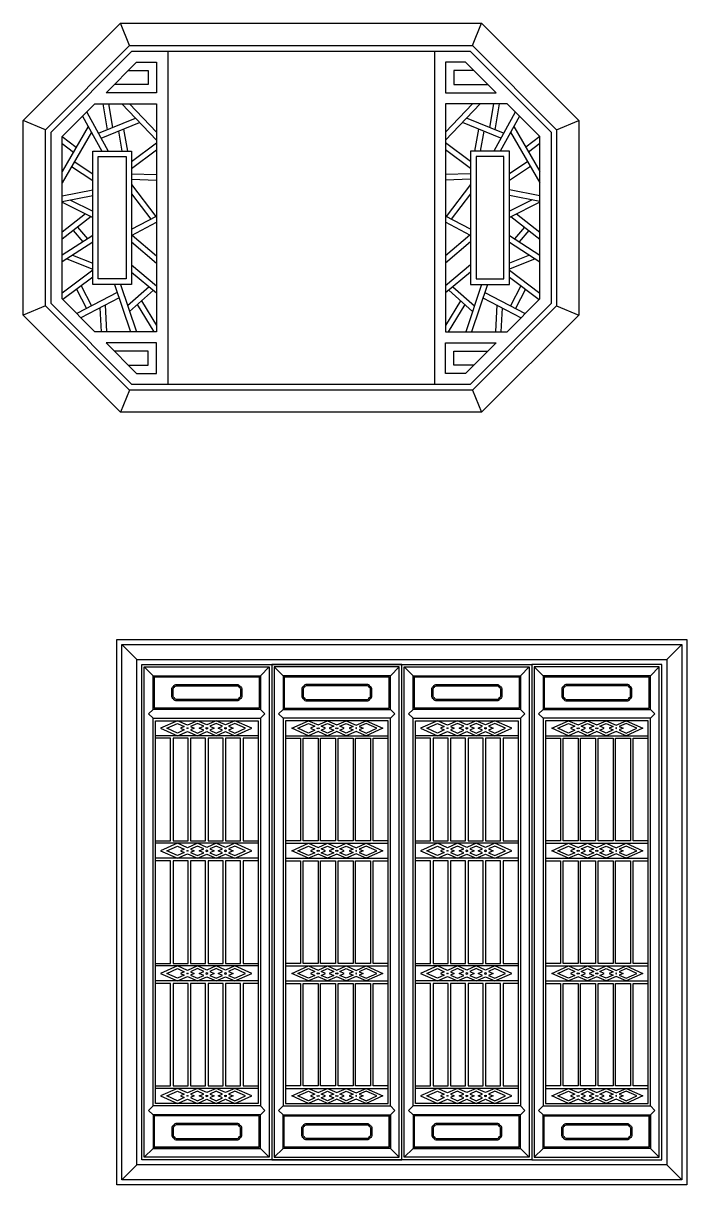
# Model space of a CAD drawing. Extents: x -66030 to 95157, y -13132 to 45879.
# Drawn here: x 65745 to 68133, y 12509 to 16688 of the extents above; entities that cross this region are included whole.
import ezdxf

# ---------------------------------------------------------------- set-up
doc = ezdxf.new("R2010")
doc.units = 0
doc.header["$LTSCALE"] = 100
doc.header["$MEASUREMENT"] = 0
for name, color, linetype in [('3', 11, 'CONTINUOUS'), ('4', 121, 'CONTINUOUS'), ('7', 105, 'CONTINUOUS')]:
    doc.layers.add(name, color=color, linetype=linetype)

msp = doc.modelspace()

# ---------------------------------------------------------------- linework, layer by layer
at = {"layer": '3'}
for p, q in [((66031.6, 16398), (66046.9, 16304.9)), ((66051.8, 16398), (66065.9, 16312.6)), ((66099.6, 16398), (66224.6, 16266.7)), ((66127.2, 16398), (66224.6, 16295.7)), ((67389.5, 16398), (67264.6, 16266.7)), ((67361.9, 16398), (67264.6, 16295.7)), ((67437.4, 16398), (67423.3, 16312.6)), ((67457.6, 16398), (67442.3, 16304.9)), ((65958.4, 16353.8), (66027.3, 16228)), ((65973.2, 16368.5), (66050.1, 16228)), ((66015.1, 16292), (66148.8, 16346.3)), ((67474.1, 16292), (67340.4, 16346.3)), ((67516, 16368.5), (67439, 16228)), ((67530.7, 16353.8), (67461.8, 16228)), ((65978.5, 16316.6), (65884.6, 16154.1)), ((66024.7, 16274.4), (66163.6, 16330.7)), ((66087, 16299.6), (66099.4, 16228)), ((66106, 16307.3), (66119.7, 16228)), ((67464.4, 16274.4), (67325.6, 16330.7)), ((67383.2, 16307.3), (67369.4, 16228)), ((67402.2, 16299.6), (67389.7, 16228)), ((67510.6, 16316.6), (67604.6, 16154.1)), ((65989.9, 16296.3), (65884.6, 16114.1)), ((65884.8, 16280.2), (65935.3, 16241.8)), ((66134.6, 16189.9), (66224.6, 16257.7)), ((67354.6, 16189.9), (67264.6, 16257.7)), ((67499.3, 16296.3), (67604.6, 16114.1)), ((67604.4, 16280.2), (67553.9, 16241.8)), ((65884.6, 16255.2), (65925.2, 16224.3)), ((66134.6, 16164.9), (66224.6, 16232.6)), ((67354.6, 16164.9), (67264.6, 16232.6)), ((67604.6, 16255.2), (67564, 16224.3)), ((65928.5, 16190.2), (65994.6, 16146.2)), ((67560.6, 16190.2), (67494.6, 16146.2)), ((65918.5, 16172.8), (65994.6, 16122.1)), ((66134.6, 16146.5), (66224.6, 16143.4)), ((67354.6, 16146.5), (67264.6, 16143.4)), ((67570.7, 16172.8), (67494.6, 16122.1)), ((66134.6, 16126.5), (66224.6, 16123.4)), ((66134.6, 16107.5), (66222, 15992.9)), ((67354.6, 16126.5), (67264.6, 16123.4)), ((67354.6, 16107.5), (67267.2, 15992.9)), ((65884.6, 16067.5), (65994.6, 16088.9)), ((65884.6, 16047.1), (65994.6, 16068.6)), ((65912.8, 16052.6), (65994.6, 16011.7)), ((66134.6, 16074.5), (66204, 15983.4)), ((67354.6, 16074.5), (67285.1, 15983.4)), ((67604.6, 16067.5), (67494.6, 16088.9)), ((67604.6, 16047.1), (67494.6, 16068.6)), ((67576.4, 16052.6), (67494.6, 16011.7)), ((65884.6, 16044.3), (65994.6, 15989.4)), ((67604.6, 16044.3), (67494.6, 15989.4)), ((65968.9, 16002.2), (65884.6, 15936.6)), ((65988.7, 15992.3), (65884.6, 15911.2)), ((66134.6, 15947), (66224.6, 15994.2)), ((66134.6, 15924.4), (66224.6, 15971.6)), ((67354.6, 15947), (67264.6, 15994.2)), ((67354.6, 15924.4), (67264.6, 15971.6)), ((67500.5, 15992.3), (67604.6, 15911.2)), ((67520.3, 16002.2), (67604.6, 15936.6)), ((65994.6, 15924.6), (65884.6, 15853.7)), ((65924.2, 15942.1), (65958.7, 15901.5)), ((65940, 15954.4), (65975.7, 15912.4)), ((66137.2, 15925.7), (66224.6, 15851.2)), ((67352, 15925.7), (67264.6, 15851.2)), ((67494.6, 15924.6), (67604.6, 15853.7)), ((67549.2, 15954.4), (67513.5, 15912.4)), ((67565, 15942.1), (67530.5, 15901.5)), ((65994.6, 15900.8), (65884.6, 15829.9)), ((66134.6, 15901.7), (66224.6, 15824.9)), ((67354.6, 15901.7), (67264.6, 15824.9)), ((67494.6, 15900.8), (67604.6, 15829.9)), ((65901.1, 15840.6), (65994.6, 15803.5)), ((65921.8, 15853.9), (65994.6, 15825)), ((67567.4, 15853.9), (67494.6, 15825)), ((67588, 15840.6), (67494.6, 15803.5)), ((65994.6, 15799.3), (65884.6, 15716.8)), ((66134.6, 15818.3), (66224.6, 15743.5)), ((67354.6, 15818.3), (67264.6, 15743.5)), ((67494.6, 15799.3), (67604.6, 15716.8)), ((65994.6, 15774.3), (65886.9, 15693.6)), ((66134.6, 15792.3), (66224.6, 15717.5)), ((67354.6, 15792.3), (67264.6, 15717.5)), ((67494.6, 15774.3), (67602.2, 15693.6)), ((65936.9, 15731), (65972.2, 15661.6)), ((66083, 15719.4), (65937.2, 15643.3)), ((65953.1, 15743.2), (65989.9, 15670.8)), ((66073.4, 15748), (66130.6, 15578)), ((66094.5, 15748), (66151.8, 15578)), ((66197.5, 15740), (66120.3, 15671.5)), ((66213, 15727.1), (66127.2, 15650.9)), ((67276.2, 15727.1), (67362, 15650.9)), ((67291.7, 15740), (67368.9, 15671.5)), ((67394.7, 15748), (67337.4, 15578)), ((67415.8, 15748), (67358.5, 15578)), ((67406.2, 15719.4), (67551.9, 15643.3)), ((67536.1, 15743.2), (67499.2, 15670.8)), ((67552.3, 15731), (67517, 15661.6)), ((66089.5, 15700.2), (65952.1, 15628.5)), ((66040.1, 15674.5), (66044.7, 15578)), ((66154.9, 15675.5), (66215.2, 15578)), ((66170.1, 15689), (66224.6, 15600.9)), ((67319.1, 15689), (67264.6, 15600.9)), ((67334.2, 15675.5), (67273.9, 15578)), ((67399.7, 15700.2), (67537.1, 15628.5)), ((67449.1, 15674.5), (67444.5, 15578)), ((66020.6, 15664.3), (66024.7, 15578)), ((67468.6, 15664.3), (67464.5, 15578)), ((66099.3, 14452.8), (66153.3, 14398.8)), ((68115.3, 14452.8), (68061.3, 14398.8)), ((66211.8, 14340.3), (66180.3, 14371.8)), ((66216.3, 14335.8), (66216.3, 14223.3)), ((66594.3, 14335.8), (66594.3, 14223.3)), ((66630.3, 14371.8), (66598.8, 14340.3)), ((66648.3, 14371.8), (66679.8, 14340.3)), ((66684.3, 14335.8), (66684.3, 14223.3)), ((67062.3, 14335.8), (67062.3, 14223.3)), ((67066.8, 14340.3), (67098.3, 14371.8)), ((67147.8, 14340.3), (67116.3, 14371.8)), ((67152.3, 14335.8), (67152.3, 14223.3)), ((67530.3, 14335.8), (67530.3, 14223.3)), ((67566.3, 14371.8), (67534.8, 14340.3)), ((67584.3, 14371.8), (67615.8, 14340.3)), ((67620.3, 14335.8), (67620.3, 14223.3)), ((67998.3, 14335.8), (67998.3, 14223.3)), ((68002.8, 14340.3), (68034.3, 14371.8)), ((66211.8, 14218.8), (66196.1, 14203)), ((66598.8, 14218.8), (66614.6, 14203)), ((66679.8, 14218.8), (66664.1, 14203)), ((67066.8, 14218.8), (67082.6, 14203)), ((67147.8, 14218.8), (67132.1, 14203)), ((67534.8, 14218.8), (67550.6, 14203)), ((67615.8, 14218.8), (67600.1, 14203)), ((68002.8, 14218.8), (68018.6, 14203)), ((66211.8, 14187.3), (66196.1, 14203)), ((66598.8, 14187.3), (66614.6, 14203)), ((66679.8, 14187.3), (66664.1, 14203)), ((67066.8, 14187.3), (67082.6, 14203)), ((67147.8, 14187.3), (67132.1, 14203)), ((67534.8, 14187.3), (67550.6, 14203)), ((67615.8, 14187.3), (67600.1, 14203)), ((68002.8, 14187.3), (68018.6, 14203)), ((66589.8, 14124.3), (66220.8, 14124.3)), ((66688.8, 14124.3), (67057.8, 14124.3)), ((67525.8, 14124.3), (67156.8, 14124.3)), ((67624.8, 14124.3), (67993.8, 14124.3)), ((66589.8, 13737.3), (66220.8, 13737.3)), ((66688.8, 13737.3), (67057.8, 13737.3)), ((67525.8, 13737.3), (67156.8, 13737.3)), ((67624.8, 13737.3), (67993.8, 13737.3)), ((66589.8, 13683.3), (66220.8, 13683.3)), ((66688.8, 13683.3), (67057.8, 13683.3)), ((67525.8, 13683.3), (67156.8, 13683.3)), ((67624.8, 13683.3), (67993.8, 13683.3)), ((66589.8, 13296.3), (66220.8, 13296.3)), ((66688.8, 13296.3), (67057.8, 13296.3)), ((67525.8, 13296.3), (67156.8, 13296.3)), ((67624.8, 13296.3), (67993.8, 13296.3)), ((66589.8, 13242.3), (66220.8, 13242.3)), ((66688.8, 13242.3), (67057.8, 13242.3)), ((67525.8, 13242.3), (67156.8, 13242.3)), ((67624.8, 13242.3), (67993.8, 13242.3)), ((66589.8, 12855.3), (66220.8, 12855.3)), ((66688.8, 12855.3), (67057.8, 12855.3)), ((67525.8, 12855.3), (67156.8, 12855.3)), ((67624.8, 12855.3), (67993.8, 12855.3)), ((66211.8, 12792.3), (66196.1, 12776.5)), ((66614.6, 12776.5), (66598.8, 12792.3)), ((66664.1, 12776.5), (66679.8, 12792.3)), ((67066.8, 12792.3), (67082.6, 12776.5)), ((67147.8, 12792.3), (67132.1, 12776.5)), ((67550.6, 12776.5), (67534.8, 12792.3)), ((67600.1, 12776.5), (67615.8, 12792.3)), ((68002.8, 12792.3), (68018.6, 12776.5)), ((66211.8, 12760.8), (66196.1, 12776.5)), ((66216.3, 12643.8), (66216.3, 12756.3)), ((66594.3, 12643.8), (66594.3, 12756.3)), ((66598.8, 12760.8), (66614.6, 12776.5)), ((66679.8, 12760.8), (66664.1, 12776.5)), ((66684.3, 12643.8), (66684.3, 12756.3)), ((67062.3, 12643.8), (67062.3, 12756.3)), ((67066.8, 12760.8), (67082.6, 12776.5)), ((67147.8, 12760.8), (67132.1, 12776.5)), ((67152.3, 12643.8), (67152.3, 12756.3)), ((67530.3, 12643.8), (67530.3, 12756.3)), ((67534.8, 12760.8), (67550.6, 12776.5)), ((67615.8, 12760.8), (67600.1, 12776.5)), ((67620.3, 12643.8), (67620.3, 12756.3)), ((67998.3, 12643.8), (67998.3, 12756.3)), ((68002.8, 12760.8), (68018.6, 12776.5)), ((66211.8, 12639.3), (66180.3, 12607.8)), ((66630.3, 12607.8), (66598.8, 12639.3)), ((66648.3, 12607.8), (66679.8, 12639.3)), ((67066.8, 12639.3), (67098.3, 12607.8)), ((67147.8, 12639.3), (67116.3, 12607.8)), ((67566.3, 12607.8), (67534.8, 12639.3)), ((67584.3, 12607.8), (67615.8, 12639.3)), ((68002.8, 12639.3), (68034.3, 12607.8)), ((66153.3, 12580.8), (66099.3, 12526.8)), ((68115.3, 12526.8), (68061.3, 12580.8))]:
    msp.add_line(p, q, dxfattribs=at)
for points in [[(66122.6, 16518), (66194.6, 16518), (66194.6, 16468), (66072.6, 16468)], [(67366.6, 16518), (67294.6, 16518), (67294.6, 16468), (67416.6, 16468)], [(66122.6, 15458), (66194.6, 15458), (66194.6, 15508), (66072.6, 15508)], [(67366.6, 15458), (67294.6, 15458), (67294.6, 15508), (67416.6, 15508)], [(66594.3, 14335.8), (66594.3, 14223.3), (66216.3, 14223.3), (66216.3, 14335.8), (66594.3, 14335.8), (66216.3, 14335.8)], [(66684.3, 14335.8), (66684.3, 14223.3), (67062.3, 14223.3), (67062.3, 14335.8), (66684.3, 14335.8), (67062.3, 14335.8)], [(67530.3, 14335.8), (67530.3, 14223.3), (67152.3, 14223.3), (67152.3, 14335.8), (67530.3, 14335.8), (67152.3, 14335.8)], [(67620.3, 14335.8), (67620.3, 14223.3), (67998.3, 14223.3), (67998.3, 14335.8), (67620.3, 14335.8), (67998.3, 14335.8)], [(66472.8, 14153.4), (66468, 14151.3), (66472.8, 14149.1)], [(66472.8, 14149.1), (66477.7, 14151.3), (66472.8, 14153.4)], [(66805.8, 14149.1), (66801, 14151.3), (66805.8, 14153.4)], [(66805.8, 14153.4), (66810.7, 14151.3), (66805.8, 14149.1)], [(67408.8, 14153.4), (67404, 14151.3), (67408.8, 14149.1)], [(67408.8, 14149.1), (67413.7, 14151.3), (67408.8, 14153.4)], [(67741.8, 14149.1), (67737, 14151.3), (67741.8, 14153.4)], [(67741.8, 14153.4), (67746.7, 14151.3), (67741.8, 14149.1)], [(66220.8, 13746.3), (66274.8, 13746.3), (66274.8, 14115.3), (66220.8, 14115.3)], [(66589.8, 14115.3), (66535.8, 14115.3), (66535.8, 13746.3), (66589.8, 13746.3)], [(66688.8, 14115.3), (66742.8, 14115.3), (66742.8, 13746.3), (66688.8, 13746.3)], [(67057.8, 13746.3), (67003.8, 13746.3), (67003.8, 14115.3), (67057.8, 14115.3)], [(67156.8, 13746.3), (67210.8, 13746.3), (67210.8, 14115.3), (67156.8, 14115.3)], [(67525.8, 14115.3), (67471.8, 14115.3), (67471.8, 13746.3), (67525.8, 13746.3)], [(67624.8, 14115.3), (67678.8, 14115.3), (67678.8, 13746.3), (67624.8, 13746.3)], [(67993.8, 13746.3), (67939.8, 13746.3), (67939.8, 14115.3), (67993.8, 14115.3)], [(66472.8, 13712.4), (66468, 13710.3), (66472.8, 13708.1)], [(66472.8, 13708.1), (66477.7, 13710.3), (66472.8, 13712.4)], [(66805.8, 13708.1), (66801, 13710.3), (66805.8, 13712.4)], [(66805.8, 13712.4), (66810.7, 13710.3), (66805.8, 13708.1)], [(67408.8, 13712.4), (67404, 13710.3), (67408.8, 13708.1)], [(67408.8, 13708.1), (67413.7, 13710.3), (67408.8, 13712.4)], [(67741.8, 13708.1), (67737, 13710.3), (67741.8, 13712.4)], [(67741.8, 13712.4), (67746.7, 13710.3), (67741.8, 13708.1)], [(66220.8, 13305.3), (66274.8, 13305.3), (66274.8, 13674.3), (66220.8, 13674.3)], [(66589.8, 13674.3), (66535.8, 13674.3), (66535.8, 13305.3), (66589.8, 13305.3)], [(66688.8, 13674.3), (66742.8, 13674.3), (66742.8, 13305.3), (66688.8, 13305.3)], [(67057.8, 13305.3), (67003.8, 13305.3), (67003.8, 13674.3), (67057.8, 13674.3)], [(67156.8, 13305.3), (67210.8, 13305.3), (67210.8, 13674.3), (67156.8, 13674.3)], [(67525.8, 13674.3), (67471.8, 13674.3), (67471.8, 13305.3), (67525.8, 13305.3)], [(67624.8, 13674.3), (67678.8, 13674.3), (67678.8, 13305.3), (67624.8, 13305.3)], [(67993.8, 13305.3), (67939.8, 13305.3), (67939.8, 13674.3), (67993.8, 13674.3)], [(66472.8, 13271.4), (66468, 13269.3), (66472.8, 13267.1)], [(66472.8, 13267.1), (66477.7, 13269.3), (66472.8, 13271.4)], [(66805.8, 13267.1), (66801, 13269.3), (66805.8, 13271.4)], [(66805.8, 13271.4), (66810.7, 13269.3), (66805.8, 13267.1)], [(67408.8, 13271.4), (67404, 13269.3), (67408.8, 13267.1)], [(67408.8, 13267.1), (67413.7, 13269.3), (67408.8, 13271.4)], [(67741.8, 13267.1), (67737, 13269.3), (67741.8, 13271.4)], [(67741.8, 13271.4), (67746.7, 13269.3), (67741.8, 13267.1)], [(66220.8, 12864.3), (66274.8, 12864.3), (66274.8, 13233.3), (66220.8, 13233.3)], [(66589.8, 13233.3), (66535.8, 13233.3), (66535.8, 12864.3), (66589.8, 12864.3)], [(66688.8, 13233.3), (66742.8, 13233.3), (66742.8, 12864.3), (66688.8, 12864.3)], [(67057.8, 12864.3), (67003.8, 12864.3), (67003.8, 13233.3), (67057.8, 13233.3)], [(67156.8, 12864.3), (67210.8, 12864.3), (67210.8, 13233.3), (67156.8, 13233.3)], [(67525.8, 13233.3), (67471.8, 13233.3), (67471.8, 12864.3), (67525.8, 12864.3)], [(67624.8, 13233.3), (67678.8, 13233.3), (67678.8, 12864.3), (67624.8, 12864.3)], [(67993.8, 12864.3), (67939.8, 12864.3), (67939.8, 13233.3), (67993.8, 13233.3)], [(66472.8, 12830.4), (66468, 12828.3), (66472.8, 12826.1)], [(66472.8, 12826.1), (66477.7, 12828.3), (66472.8, 12830.4)], [(66805.8, 12826.1), (66801, 12828.3), (66805.8, 12830.4)], [(66805.8, 12830.4), (66810.7, 12828.3), (66805.8, 12826.1)], [(67408.8, 12830.4), (67404, 12828.3), (67408.8, 12826.1)], [(67408.8, 12826.1), (67413.7, 12828.3), (67408.8, 12830.4)], [(67741.8, 12826.1), (67737, 12828.3), (67741.8, 12830.4)], [(67741.8, 12830.4), (67746.7, 12828.3), (67741.8, 12826.1)], [(66594.3, 12643.8), (66594.3, 12756.3), (66216.3, 12756.3), (66216.3, 12643.8), (66594.3, 12643.8), (66216.3, 12643.8)], [(66684.3, 12643.8), (66684.3, 12756.3), (67062.3, 12756.3), (67062.3, 12643.8), (66684.3, 12643.8), (67062.3, 12643.8)], [(67530.3, 12643.8), (67530.3, 12756.3), (67152.3, 12756.3), (67152.3, 12643.8), (67530.3, 12643.8), (67152.3, 12643.8)], [(67620.3, 12643.8), (67620.3, 12756.3), (67998.3, 12756.3), (67998.3, 12643.8), (67620.3, 12643.8), (67998.3, 12643.8)]]:
    msp.add_lwpolyline(points, dxfattribs=at)
for points in [[(65994.6, 15748), (65994.6, 16228), (66134.6, 16228), (66134.6, 15748)], [(67494.6, 15748), (67494.6, 16228), (67354.6, 16228), (67354.6, 15748)], [(66014.6, 15768), (66014.6, 16208), (66114.6, 16208), (66114.6, 15768)], [(67474.6, 15768), (67474.6, 16208), (67374.6, 16208), (67374.6, 15768)], [(66099.3, 14452.8), (68115.3, 14452.8), (68115.3, 12526.8), (66099.3, 12526.8)], [(66153.3, 14398.8), (68061.3, 14398.8), (68061.3, 12580.8), (66153.3, 12580.8)], [(66371.6, 14178.3), (66335.6, 14162.3), (66299.7, 14178.3), (66238.9, 14151.3), (66299.7, 14124.3), (66335.6, 14140.2), (66371.6, 14124.3), (66405.3, 14139.3), (66439.1, 14124.3), (66472.8, 14139.3), (66506.6, 14124.3), (66567.3, 14151.3), (66506.6, 14178.3), (66472.8, 14163.3), (66439.1, 14178.3), (66405.3, 14163.3)], [(66324.5, 14157.4), (66310.8, 14151.3), (66324.5, 14145.2), (66299.7, 14134.1), (66261.1, 14151.3), (66299.7, 14168.4)], [(66394.2, 14144.2), (66378.3, 14151.3), (66394.2, 14158.3), (66371.6, 14168.4), (66346.7, 14157.4), (66360.4, 14151.3), (66346.7, 14145.2), (66371.6, 14134.1)], [(66416.4, 14158.3), (66432.3, 14151.3), (66416.4, 14144.2), (66439.1, 14134.1), (66461.7, 14144.2), (66445.8, 14151.3), (66461.7, 14158.3), (66439.1, 14168.4)], [(66483.9, 14158.3), (66499.8, 14151.3), (66483.9, 14144.2), (66506.6, 14134.1), (66545.2, 14151.3), (66506.6, 14168.4)], [(66907.1, 14178.3), (66943, 14162.3), (66978.9, 14178.3), (67039.7, 14151.3), (66978.9, 14124.3), (66943, 14140.2), (66907.1, 14124.3), (66873.3, 14139.3), (66839.6, 14124.3), (66805.8, 14139.3), (66772.1, 14124.3), (66711.3, 14151.3), (66772.1, 14178.3), (66805.8, 14163.3), (66839.6, 14178.3), (66873.3, 14163.3)], [(66794.7, 14158.3), (66778.8, 14151.3), (66794.7, 14144.2), (66772.1, 14134.1), (66733.5, 14151.3), (66772.1, 14168.4)], [(66862.2, 14158.3), (66846.3, 14151.3), (66862.2, 14144.2), (66839.6, 14134.1), (66816.9, 14144.2), (66832.8, 14151.3), (66816.9, 14158.3), (66839.6, 14168.4)], [(66884.4, 14144.2), (66900.3, 14151.3), (66884.4, 14158.3), (66907.1, 14168.4), (66931.9, 14157.4), (66918.2, 14151.3), (66931.9, 14145.2), (66907.1, 14134.1)], [(66954.1, 14157.4), (66967.8, 14151.3), (66954.1, 14145.2), (66978.9, 14134.1), (67017.5, 14151.3), (66978.9, 14168.4)], [(67307.6, 14178.3), (67271.6, 14162.3), (67235.7, 14178.3), (67174.9, 14151.3), (67235.7, 14124.3), (67271.6, 14140.2), (67307.6, 14124.3), (67341.3, 14139.3), (67375.1, 14124.3), (67408.8, 14139.3), (67442.6, 14124.3), (67503.3, 14151.3), (67442.6, 14178.3), (67408.8, 14163.3), (67375.1, 14178.3), (67341.3, 14163.3)], [(67260.5, 14157.4), (67246.8, 14151.3), (67260.5, 14145.2), (67235.7, 14134.1), (67197.1, 14151.3), (67235.7, 14168.4)], [(67330.2, 14144.2), (67314.3, 14151.3), (67330.2, 14158.3), (67307.6, 14168.4), (67282.7, 14157.4), (67296.4, 14151.3), (67282.7, 14145.2), (67307.6, 14134.1)], [(67352.4, 14158.3), (67368.3, 14151.3), (67352.4, 14144.2), (67375.1, 14134.1), (67397.7, 14144.2), (67381.8, 14151.3), (67397.7, 14158.3), (67375.1, 14168.4)], [(67419.9, 14158.3), (67435.8, 14151.3), (67419.9, 14144.2), (67442.6, 14134.1), (67481.2, 14151.3), (67442.6, 14168.4)], [(67843.1, 14178.3), (67879, 14162.3), (67914.9, 14178.3), (67975.7, 14151.3), (67914.9, 14124.3), (67879, 14140.2), (67843.1, 14124.3), (67809.3, 14139.3), (67775.6, 14124.3), (67741.8, 14139.3), (67708.1, 14124.3), (67647.3, 14151.3), (67708.1, 14178.3), (67741.8, 14163.3), (67775.6, 14178.3), (67809.3, 14163.3)], [(67730.7, 14158.3), (67714.8, 14151.3), (67730.7, 14144.2), (67708.1, 14134.1), (67669.5, 14151.3), (67708.1, 14168.4)], [(67798.2, 14158.3), (67782.3, 14151.3), (67798.2, 14144.2), (67775.6, 14134.1), (67752.9, 14144.2), (67768.8, 14151.3), (67752.9, 14158.3), (67775.6, 14168.4)], [(67820.4, 14144.2), (67836.3, 14151.3), (67820.4, 14158.3), (67843.1, 14168.4), (67867.9, 14157.4), (67854.2, 14151.3), (67867.9, 14145.2), (67843.1, 14134.1)], [(67890.1, 14157.4), (67903.8, 14151.3), (67890.1, 14145.2), (67914.9, 14134.1), (67953.5, 14151.3), (67914.9, 14168.4)], [(66335.6, 14150.1), (66333, 14151.3), (66335.6, 14152.4), (66338.3, 14151.3)], [(66405.3, 14149.1), (66410.2, 14151.3), (66405.3, 14153.4), (66400.5, 14151.3)], [(66873.3, 14149.1), (66868.5, 14151.3), (66873.3, 14153.4), (66878.2, 14151.3)], [(66943, 14150.1), (66945.7, 14151.3), (66943, 14152.4), (66940.4, 14151.3)], [(67271.6, 14150.1), (67269, 14151.3), (67271.6, 14152.4), (67274.3, 14151.3)], [(67341.3, 14149.1), (67346.2, 14151.3), (67341.3, 14153.4), (67336.5, 14151.3)], [(67809.3, 14149.1), (67804.5, 14151.3), (67809.3, 14153.4), (67814.2, 14151.3)], [(67879, 14150.1), (67881.7, 14151.3), (67879, 14152.4), (67876.4, 14151.3)], [(66337.8, 13746.3), (66337.8, 14115.3), (66283.8, 14115.3), (66283.8, 13746.3)], [(66400.8, 13746.3), (66400.8, 14115.3), (66346.8, 14115.3), (66346.8, 13746.3)], [(66463.8, 13746.3), (66463.8, 14115.3), (66409.8, 14115.3), (66409.8, 13746.3)], [(66526.8, 13746.3), (66526.8, 14115.3), (66472.8, 14115.3), (66472.8, 13746.3)], [(66751.8, 13746.3), (66751.8, 14115.3), (66805.8, 14115.3), (66805.8, 13746.3)], [(66814.8, 13746.3), (66814.8, 14115.3), (66868.8, 14115.3), (66868.8, 13746.3)], [(66877.8, 13746.3), (66877.8, 14115.3), (66931.8, 14115.3), (66931.8, 13746.3)], [(66940.8, 13746.3), (66940.8, 14115.3), (66994.8, 14115.3), (66994.8, 13746.3)], [(67273.8, 13746.3), (67273.8, 14115.3), (67219.8, 14115.3), (67219.8, 13746.3)], [(67336.8, 13746.3), (67336.8, 14115.3), (67282.8, 14115.3), (67282.8, 13746.3)], [(67399.8, 13746.3), (67399.8, 14115.3), (67345.8, 14115.3), (67345.8, 13746.3)], [(67462.8, 13746.3), (67462.8, 14115.3), (67408.8, 14115.3), (67408.8, 13746.3)], [(67687.8, 13746.3), (67687.8, 14115.3), (67741.8, 14115.3), (67741.8, 13746.3)], [(67750.8, 13746.3), (67750.8, 14115.3), (67804.8, 14115.3), (67804.8, 13746.3)], [(67813.8, 13746.3), (67813.8, 14115.3), (67867.8, 14115.3), (67867.8, 13746.3)], [(67876.8, 13746.3), (67876.8, 14115.3), (67930.8, 14115.3), (67930.8, 13746.3)], [(66371.6, 13737.3), (66335.6, 13721.3), (66299.7, 13737.3), (66238.9, 13710.3), (66299.7, 13683.3), (66335.6, 13699.2), (66371.6, 13683.3), (66405.3, 13698.3), (66439.1, 13683.3), (66472.8, 13698.3), (66506.6, 13683.3), (66567.3, 13710.3), (66506.6, 13737.3), (66472.8, 13722.3), (66439.1, 13737.3), (66405.3, 13722.3)], [(66324.5, 13716.4), (66310.8, 13710.3), (66324.5, 13704.2), (66299.7, 13693.1), (66261.1, 13710.3), (66299.7, 13727.4)], [(66335.6, 13709.1), (66333, 13710.3), (66335.6, 13711.4), (66338.3, 13710.3)], [(66394.2, 13703.2), (66378.3, 13710.3), (66394.2, 13717.3), (66371.6, 13727.4), (66346.7, 13716.4), (66360.4, 13710.3), (66346.7, 13704.2), (66371.6, 13693.1)], [(66405.3, 13708.1), (66410.2, 13710.3), (66405.3, 13712.4), (66400.5, 13710.3)], [(66416.4, 13717.3), (66432.3, 13710.3), (66416.4, 13703.2), (66439.1, 13693.1), (66461.7, 13703.2), (66445.8, 13710.3), (66461.7, 13717.3), (66439.1, 13727.4)], [(66483.9, 13717.3), (66499.8, 13710.3), (66483.9, 13703.2), (66506.6, 13693.1), (66545.2, 13710.3), (66506.6, 13727.4)], [(66907.1, 13737.3), (66943, 13721.3), (66978.9, 13737.3), (67039.7, 13710.3), (66978.9, 13683.3), (66943, 13699.2), (66907.1, 13683.3), (66873.3, 13698.3), (66839.6, 13683.3), (66805.8, 13698.3), (66772.1, 13683.3), (66711.3, 13710.3), (66772.1, 13737.3), (66805.8, 13722.3), (66839.6, 13737.3), (66873.3, 13722.3)], [(66794.7, 13717.3), (66778.8, 13710.3), (66794.7, 13703.2), (66772.1, 13693.1), (66733.5, 13710.3), (66772.1, 13727.4)], [(66862.2, 13717.3), (66846.3, 13710.3), (66862.2, 13703.2), (66839.6, 13693.1), (66816.9, 13703.2), (66832.8, 13710.3), (66816.9, 13717.3), (66839.6, 13727.4)], [(66873.3, 13708.1), (66868.5, 13710.3), (66873.3, 13712.4), (66878.2, 13710.3)], [(66884.4, 13703.2), (66900.3, 13710.3), (66884.4, 13717.3), (66907.1, 13727.4), (66931.9, 13716.4), (66918.2, 13710.3), (66931.9, 13704.2), (66907.1, 13693.1)], [(66943, 13709.1), (66945.7, 13710.3), (66943, 13711.4), (66940.4, 13710.3)], [(66954.1, 13716.4), (66967.8, 13710.3), (66954.1, 13704.2), (66978.9, 13693.1), (67017.5, 13710.3), (66978.9, 13727.4)], [(67307.6, 13737.3), (67271.6, 13721.3), (67235.7, 13737.3), (67174.9, 13710.3), (67235.7, 13683.3), (67271.6, 13699.2), (67307.6, 13683.3), (67341.3, 13698.3), (67375.1, 13683.3), (67408.8, 13698.3), (67442.6, 13683.3), (67503.3, 13710.3), (67442.6, 13737.3), (67408.8, 13722.3), (67375.1, 13737.3), (67341.3, 13722.3)], [(67260.5, 13716.4), (67246.8, 13710.3), (67260.5, 13704.2), (67235.7, 13693.1), (67197.1, 13710.3), (67235.7, 13727.4)], [(67271.6, 13709.1), (67269, 13710.3), (67271.6, 13711.4), (67274.3, 13710.3)], [(67330.2, 13703.2), (67314.3, 13710.3), (67330.2, 13717.3), (67307.6, 13727.4), (67282.7, 13716.4), (67296.4, 13710.3), (67282.7, 13704.2), (67307.6, 13693.1)], [(67341.3, 13708.1), (67346.2, 13710.3), (67341.3, 13712.4), (67336.5, 13710.3)], [(67352.4, 13717.3), (67368.3, 13710.3), (67352.4, 13703.2), (67375.1, 13693.1), (67397.7, 13703.2), (67381.8, 13710.3), (67397.7, 13717.3), (67375.1, 13727.4)], [(67419.9, 13717.3), (67435.8, 13710.3), (67419.9, 13703.2), (67442.6, 13693.1), (67481.2, 13710.3), (67442.6, 13727.4)], [(67843.1, 13737.3), (67879, 13721.3), (67914.9, 13737.3), (67975.7, 13710.3), (67914.9, 13683.3), (67879, 13699.2), (67843.1, 13683.3), (67809.3, 13698.3), (67775.6, 13683.3), (67741.8, 13698.3), (67708.1, 13683.3), (67647.3, 13710.3), (67708.1, 13737.3), (67741.8, 13722.3), (67775.6, 13737.3), (67809.3, 13722.3)], [(67730.7, 13717.3), (67714.8, 13710.3), (67730.7, 13703.2), (67708.1, 13693.1), (67669.5, 13710.3), (67708.1, 13727.4)], [(67798.2, 13717.3), (67782.3, 13710.3), (67798.2, 13703.2), (67775.6, 13693.1), (67752.9, 13703.2), (67768.8, 13710.3), (67752.9, 13717.3), (67775.6, 13727.4)], [(67809.3, 13708.1), (67804.5, 13710.3), (67809.3, 13712.4), (67814.2, 13710.3)], [(67820.4, 13703.2), (67836.3, 13710.3), (67820.4, 13717.3), (67843.1, 13727.4), (67867.9, 13716.4), (67854.2, 13710.3), (67867.9, 13704.2), (67843.1, 13693.1)], [(67879, 13709.1), (67881.7, 13710.3), (67879, 13711.4), (67876.4, 13710.3)], [(67890.1, 13716.4), (67903.8, 13710.3), (67890.1, 13704.2), (67914.9, 13693.1), (67953.5, 13710.3), (67914.9, 13727.4)], [(66337.8, 13305.3), (66337.8, 13674.3), (66283.8, 13674.3), (66283.8, 13305.3)], [(66400.8, 13305.3), (66400.8, 13674.3), (66346.8, 13674.3), (66346.8, 13305.3)], [(66463.8, 13305.3), (66463.8, 13674.3), (66409.8, 13674.3), (66409.8, 13305.3)], [(66526.8, 13305.3), (66526.8, 13674.3), (66472.8, 13674.3), (66472.8, 13305.3)], [(66751.8, 13305.3), (66751.8, 13674.3), (66805.8, 13674.3), (66805.8, 13305.3)], [(66814.8, 13305.3), (66814.8, 13674.3), (66868.8, 13674.3), (66868.8, 13305.3)], [(66877.8, 13305.3), (66877.8, 13674.3), (66931.8, 13674.3), (66931.8, 13305.3)], [(66940.8, 13305.3), (66940.8, 13674.3), (66994.8, 13674.3), (66994.8, 13305.3)], [(67273.8, 13305.3), (67273.8, 13674.3), (67219.8, 13674.3), (67219.8, 13305.3)], [(67336.8, 13305.3), (67336.8, 13674.3), (67282.8, 13674.3), (67282.8, 13305.3)], [(67399.8, 13305.3), (67399.8, 13674.3), (67345.8, 13674.3), (67345.8, 13305.3)], [(67462.8, 13305.3), (67462.8, 13674.3), (67408.8, 13674.3), (67408.8, 13305.3)], [(67687.8, 13305.3), (67687.8, 13674.3), (67741.8, 13674.3), (67741.8, 13305.3)], [(67750.8, 13305.3), (67750.8, 13674.3), (67804.8, 13674.3), (67804.8, 13305.3)], [(67813.8, 13305.3), (67813.8, 13674.3), (67867.8, 13674.3), (67867.8, 13305.3)], [(67876.8, 13305.3), (67876.8, 13674.3), (67930.8, 13674.3), (67930.8, 13305.3)], [(66371.6, 13296.3), (66335.6, 13280.3), (66299.7, 13296.3), (66238.9, 13269.3), (66299.7, 13242.3), (66335.6, 13258.2), (66371.6, 13242.3), (66405.3, 13257.3), (66439.1, 13242.3), (66472.8, 13257.3), (66506.6, 13242.3), (66567.3, 13269.3), (66506.6, 13296.3), (66472.8, 13281.3), (66439.1, 13296.3), (66405.3, 13281.3)], [(66907.1, 13296.3), (66943, 13280.3), (66978.9, 13296.3), (67039.7, 13269.3), (66978.9, 13242.3), (66943, 13258.2), (66907.1, 13242.3), (66873.3, 13257.3), (66839.6, 13242.3), (66805.8, 13257.3), (66772.1, 13242.3), (66711.3, 13269.3), (66772.1, 13296.3), (66805.8, 13281.3), (66839.6, 13296.3), (66873.3, 13281.3)], [(67307.6, 13296.3), (67271.6, 13280.3), (67235.7, 13296.3), (67174.9, 13269.3), (67235.7, 13242.3), (67271.6, 13258.2), (67307.6, 13242.3), (67341.3, 13257.3), (67375.1, 13242.3), (67408.8, 13257.3), (67442.6, 13242.3), (67503.3, 13269.3), (67442.6, 13296.3), (67408.8, 13281.3), (67375.1, 13296.3), (67341.3, 13281.3)], [(67843.1, 13296.3), (67879, 13280.3), (67914.9, 13296.3), (67975.7, 13269.3), (67914.9, 13242.3), (67879, 13258.2), (67843.1, 13242.3), (67809.3, 13257.3), (67775.6, 13242.3), (67741.8, 13257.3), (67708.1, 13242.3), (67647.3, 13269.3), (67708.1, 13296.3), (67741.8, 13281.3), (67775.6, 13296.3), (67809.3, 13281.3)], [(66324.5, 13275.4), (66310.8, 13269.3), (66324.5, 13263.2), (66299.7, 13252.1), (66261.1, 13269.3), (66299.7, 13286.4)], [(66335.6, 13268.1), (66333, 13269.3), (66335.6, 13270.4), (66338.3, 13269.3)], [(66394.2, 13262.2), (66378.3, 13269.3), (66394.2, 13276.3), (66371.6, 13286.4), (66346.7, 13275.4), (66360.4, 13269.3), (66346.7, 13263.2), (66371.6, 13252.1)], [(66405.3, 13267.1), (66410.2, 13269.3), (66405.3, 13271.4), (66400.5, 13269.3)], [(66416.4, 13276.3), (66432.3, 13269.3), (66416.4, 13262.2), (66439.1, 13252.1), (66461.7, 13262.2), (66445.8, 13269.3), (66461.7, 13276.3), (66439.1, 13286.4)], [(66483.9, 13276.3), (66499.8, 13269.3), (66483.9, 13262.2), (66506.6, 13252.1), (66545.2, 13269.3), (66506.6, 13286.4)], [(66794.7, 13276.3), (66778.8, 13269.3), (66794.7, 13262.2), (66772.1, 13252.1), (66733.5, 13269.3), (66772.1, 13286.4)], [(66862.2, 13276.3), (66846.3, 13269.3), (66862.2, 13262.2), (66839.6, 13252.1), (66816.9, 13262.2), (66832.8, 13269.3), (66816.9, 13276.3), (66839.6, 13286.4)], [(66873.3, 13267.1), (66868.5, 13269.3), (66873.3, 13271.4), (66878.2, 13269.3)], [(66884.4, 13262.2), (66900.3, 13269.3), (66884.4, 13276.3), (66907.1, 13286.4), (66931.9, 13275.4), (66918.2, 13269.3), (66931.9, 13263.2), (66907.1, 13252.1)], [(66943, 13268.1), (66945.7, 13269.3), (66943, 13270.4), (66940.4, 13269.3)], [(66954.1, 13275.4), (66967.8, 13269.3), (66954.1, 13263.2), (66978.9, 13252.1), (67017.5, 13269.3), (66978.9, 13286.4)], [(67260.5, 13275.4), (67246.8, 13269.3), (67260.5, 13263.2), (67235.7, 13252.1), (67197.1, 13269.3), (67235.7, 13286.4)], [(67271.6, 13268.1), (67269, 13269.3), (67271.6, 13270.4), (67274.3, 13269.3)], [(67330.2, 13262.2), (67314.3, 13269.3), (67330.2, 13276.3), (67307.6, 13286.4), (67282.7, 13275.4), (67296.4, 13269.3), (67282.7, 13263.2), (67307.6, 13252.1)], [(67341.3, 13267.1), (67346.2, 13269.3), (67341.3, 13271.4), (67336.5, 13269.3)], [(67352.4, 13276.3), (67368.3, 13269.3), (67352.4, 13262.2), (67375.1, 13252.1), (67397.7, 13262.2), (67381.8, 13269.3), (67397.7, 13276.3), (67375.1, 13286.4)], [(67419.9, 13276.3), (67435.8, 13269.3), (67419.9, 13262.2), (67442.6, 13252.1), (67481.2, 13269.3), (67442.6, 13286.4)], [(67730.7, 13276.3), (67714.8, 13269.3), (67730.7, 13262.2), (67708.1, 13252.1), (67669.5, 13269.3), (67708.1, 13286.4)], [(67798.2, 13276.3), (67782.3, 13269.3), (67798.2, 13262.2), (67775.6, 13252.1), (67752.9, 13262.2), (67768.8, 13269.3), (67752.9, 13276.3), (67775.6, 13286.4)], [(67809.3, 13267.1), (67804.5, 13269.3), (67809.3, 13271.4), (67814.2, 13269.3)], [(67820.4, 13262.2), (67836.3, 13269.3), (67820.4, 13276.3), (67843.1, 13286.4), (67867.9, 13275.4), (67854.2, 13269.3), (67867.9, 13263.2), (67843.1, 13252.1)], [(67879, 13268.1), (67881.7, 13269.3), (67879, 13270.4), (67876.4, 13269.3)], [(67890.1, 13275.4), (67903.8, 13269.3), (67890.1, 13263.2), (67914.9, 13252.1), (67953.5, 13269.3), (67914.9, 13286.4)], [(66337.8, 12864.3), (66337.8, 13233.3), (66283.8, 13233.3), (66283.8, 12864.3)], [(66400.8, 12864.3), (66400.8, 13233.3), (66346.8, 13233.3), (66346.8, 12864.3)], [(66463.8, 12864.3), (66463.8, 13233.3), (66409.8, 13233.3), (66409.8, 12864.3)], [(66526.8, 12864.3), (66526.8, 13233.3), (66472.8, 13233.3), (66472.8, 12864.3)], [(66751.8, 12864.3), (66751.8, 13233.3), (66805.8, 13233.3), (66805.8, 12864.3)], [(66814.8, 12864.3), (66814.8, 13233.3), (66868.8, 13233.3), (66868.8, 12864.3)], [(66877.8, 12864.3), (66877.8, 13233.3), (66931.8, 13233.3), (66931.8, 12864.3)], [(66940.8, 12864.3), (66940.8, 13233.3), (66994.8, 13233.3), (66994.8, 12864.3)], [(67273.8, 12864.3), (67273.8, 13233.3), (67219.8, 13233.3), (67219.8, 12864.3)], [(67336.8, 12864.3), (67336.8, 13233.3), (67282.8, 13233.3), (67282.8, 12864.3)], [(67399.8, 12864.3), (67399.8, 13233.3), (67345.8, 13233.3), (67345.8, 12864.3)], [(67462.8, 12864.3), (67462.8, 13233.3), (67408.8, 13233.3), (67408.8, 12864.3)], [(67687.8, 12864.3), (67687.8, 13233.3), (67741.8, 13233.3), (67741.8, 12864.3)], [(67750.8, 12864.3), (67750.8, 13233.3), (67804.8, 13233.3), (67804.8, 12864.3)], [(67813.8, 12864.3), (67813.8, 13233.3), (67867.8, 13233.3), (67867.8, 12864.3)], [(67876.8, 12864.3), (67876.8, 13233.3), (67930.8, 13233.3), (67930.8, 12864.3)], [(66371.6, 12855.3), (66335.6, 12839.3), (66299.7, 12855.3), (66238.9, 12828.3), (66299.7, 12801.3), (66335.6, 12817.2), (66371.6, 12801.3), (66405.3, 12816.3), (66439.1, 12801.3), (66472.8, 12816.3), (66506.6, 12801.3), (66567.3, 12828.3), (66506.6, 12855.3), (66472.8, 12840.3), (66439.1, 12855.3), (66405.3, 12840.3)], [(66324.5, 12834.4), (66310.8, 12828.3), (66324.5, 12822.2), (66299.7, 12811.1), (66261.1, 12828.3), (66299.7, 12845.4)], [(66394.2, 12821.2), (66378.3, 12828.3), (66394.2, 12835.3), (66371.6, 12845.4), (66346.7, 12834.4), (66360.4, 12828.3), (66346.7, 12822.2), (66371.6, 12811.1)], [(66405.3, 12826.1), (66410.2, 12828.3), (66405.3, 12830.4), (66400.5, 12828.3)], [(66416.4, 12835.3), (66432.3, 12828.3), (66416.4, 12821.2), (66439.1, 12811.1), (66461.7, 12821.2), (66445.8, 12828.3), (66461.7, 12835.3), (66439.1, 12845.4)], [(66483.9, 12835.3), (66499.8, 12828.3), (66483.9, 12821.2), (66506.6, 12811.1), (66545.2, 12828.3), (66506.6, 12845.4)], [(66907.1, 12855.3), (66943, 12839.3), (66978.9, 12855.3), (67039.7, 12828.3), (66978.9, 12801.3), (66943, 12817.2), (66907.1, 12801.3), (66873.3, 12816.3), (66839.6, 12801.3), (66805.8, 12816.3), (66772.1, 12801.3), (66711.3, 12828.3), (66772.1, 12855.3), (66805.8, 12840.3), (66839.6, 12855.3), (66873.3, 12840.3)], [(66794.7, 12835.3), (66778.8, 12828.3), (66794.7, 12821.2), (66772.1, 12811.1), (66733.5, 12828.3), (66772.1, 12845.4)], [(66862.2, 12835.3), (66846.3, 12828.3), (66862.2, 12821.2), (66839.6, 12811.1), (66816.9, 12821.2), (66832.8, 12828.3), (66816.9, 12835.3), (66839.6, 12845.4)], [(66873.3, 12826.1), (66868.5, 12828.3), (66873.3, 12830.4), (66878.2, 12828.3)], [(66884.4, 12821.2), (66900.3, 12828.3), (66884.4, 12835.3), (66907.1, 12845.4), (66931.9, 12834.4), (66918.2, 12828.3), (66931.9, 12822.2), (66907.1, 12811.1)], [(66954.1, 12834.4), (66967.8, 12828.3), (66954.1, 12822.2), (66978.9, 12811.1), (67017.5, 12828.3), (66978.9, 12845.4)], [(67307.6, 12855.3), (67271.6, 12839.3), (67235.7, 12855.3), (67174.9, 12828.3), (67235.7, 12801.3), (67271.6, 12817.2), (67307.6, 12801.3), (67341.3, 12816.3), (67375.1, 12801.3), (67408.8, 12816.3), (67442.6, 12801.3), (67503.3, 12828.3), (67442.6, 12855.3), (67408.8, 12840.3), (67375.1, 12855.3), (67341.3, 12840.3)], [(67260.5, 12834.4), (67246.8, 12828.3), (67260.5, 12822.2), (67235.7, 12811.1), (67197.1, 12828.3), (67235.7, 12845.4)], [(67330.2, 12821.2), (67314.3, 12828.3), (67330.2, 12835.3), (67307.6, 12845.4), (67282.7, 12834.4), (67296.4, 12828.3), (67282.7, 12822.2), (67307.6, 12811.1)], [(67341.3, 12826.1), (67346.2, 12828.3), (67341.3, 12830.4), (67336.5, 12828.3)], [(67352.4, 12835.3), (67368.3, 12828.3), (67352.4, 12821.2), (67375.1, 12811.1), (67397.7, 12821.2), (67381.8, 12828.3), (67397.7, 12835.3), (67375.1, 12845.4)], [(67419.9, 12835.3), (67435.8, 12828.3), (67419.9, 12821.2), (67442.6, 12811.1), (67481.2, 12828.3), (67442.6, 12845.4)], [(67843.1, 12855.3), (67879, 12839.3), (67914.9, 12855.3), (67975.7, 12828.3), (67914.9, 12801.3), (67879, 12817.2), (67843.1, 12801.3), (67809.3, 12816.3), (67775.6, 12801.3), (67741.8, 12816.3), (67708.1, 12801.3), (67647.3, 12828.3), (67708.1, 12855.3), (67741.8, 12840.3), (67775.6, 12855.3), (67809.3, 12840.3)], [(67730.7, 12835.3), (67714.8, 12828.3), (67730.7, 12821.2), (67708.1, 12811.1), (67669.5, 12828.3), (67708.1, 12845.4)], [(67798.2, 12835.3), (67782.3, 12828.3), (67798.2, 12821.2), (67775.6, 12811.1), (67752.9, 12821.2), (67768.8, 12828.3), (67752.9, 12835.3), (67775.6, 12845.4)], [(67809.3, 12826.1), (67804.5, 12828.3), (67809.3, 12830.4), (67814.2, 12828.3)], [(67820.4, 12821.2), (67836.3, 12828.3), (67820.4, 12835.3), (67843.1, 12845.4), (67867.9, 12834.4), (67854.2, 12828.3), (67867.9, 12822.2), (67843.1, 12811.1)], [(67890.1, 12834.4), (67903.8, 12828.3), (67890.1, 12822.2), (67914.9, 12811.1), (67953.5, 12828.3), (67914.9, 12845.4)], [(66335.6, 12827.1), (66333, 12828.3), (66335.6, 12829.4), (66338.3, 12828.3)], [(66943, 12827.1), (66945.7, 12828.3), (66943, 12829.4), (66940.4, 12828.3)], [(67271.6, 12827.1), (67269, 12828.3), (67271.6, 12829.4), (67274.3, 12828.3)], [(67879, 12827.1), (67881.7, 12828.3), (67879, 12829.4), (67876.4, 12828.3)]]:
    msp.add_lwpolyline(points, close=True, dxfattribs=at)
for points in [[(66513, 14250.3), (66297.7, 14250.3, -0.335501), (66285.9, 14256.9, -0.316647), (66279.3, 14268.5), (66279.3, 14290.5, -0.316647), (66285.9, 14302.1, -0.335501), (66297.7, 14308.8), (66513, 14308.8, -0.335501), (66524.8, 14302.1, -0.316647), (66531.3, 14290.5), (66531.3, 14268.5, -0.316647), (66524.8, 14256.9, -0.335501)], [(66513.3, 14254.8), (66297.3, 14254.8, -0.422543), (66289.5, 14260.4, -0.395832), (66283.8, 14268.3), (66283.8, 14290.8, -0.395832), (66289.5, 14298.6, -0.422543), (66297.3, 14304.3), (66513.3, 14304.3, -0.422543), (66521.1, 14298.6, -0.395832), (66526.8, 14290.8), (66526.8, 14268.3, -0.395832), (66521.1, 14260.4, -0.422543)], [(66765.7, 14250.3), (66981, 14250.3, 0.335501), (66992.8, 14256.9, 0.316647), (66999.3, 14268.5), (66999.3, 14290.5, 0.316647), (66992.8, 14302.1, 0.335501), (66981, 14308.8), (66765.7, 14308.8, 0.335501), (66753.9, 14302.1, 0.316647), (66747.3, 14290.5), (66747.3, 14268.5, 0.316647), (66753.9, 14256.9, 0.335501)], [(66765.3, 14254.8), (66981.3, 14254.8, 0.422543), (66989.1, 14260.4, 0.395832), (66994.8, 14268.3), (66994.8, 14290.8, 0.395832), (66989.1, 14298.6, 0.422543), (66981.3, 14304.3), (66765.3, 14304.3, 0.422543), (66757.5, 14298.6, 0.395832), (66751.8, 14290.8), (66751.8, 14268.3, 0.395832), (66757.5, 14260.4, 0.422543)], [(67449, 14250.3), (67233.7, 14250.3, -0.335501), (67221.9, 14256.9, -0.316647), (67215.3, 14268.5), (67215.3, 14290.5, -0.316647), (67221.9, 14302.1, -0.335501), (67233.7, 14308.8), (67449, 14308.8, -0.335501), (67460.8, 14302.1, -0.316647), (67467.3, 14290.5), (67467.3, 14268.5, -0.316647), (67460.8, 14256.9, -0.335501)], [(67449.3, 14254.8), (67233.3, 14254.8, -0.422543), (67225.5, 14260.4, -0.395832), (67219.8, 14268.3), (67219.8, 14290.8, -0.395832), (67225.5, 14298.6, -0.422543), (67233.3, 14304.3), (67449.3, 14304.3, -0.422543), (67457.1, 14298.6, -0.395832), (67462.8, 14290.8), (67462.8, 14268.3, -0.395832), (67457.1, 14260.4, -0.422543)], [(67701.7, 14250.3), (67917, 14250.3, 0.335501), (67928.8, 14256.9, 0.316647), (67935.3, 14268.5), (67935.3, 14290.5, 0.316647), (67928.8, 14302.1, 0.335501), (67917, 14308.8), (67701.7, 14308.8, 0.335501), (67689.9, 14302.1, 0.316647), (67683.3, 14290.5), (67683.3, 14268.5, 0.316647), (67689.9, 14256.9, 0.335501)], [(67701.3, 14254.8), (67917.3, 14254.8, 0.422543), (67925.1, 14260.4, 0.395832), (67930.8, 14268.3), (67930.8, 14290.8, 0.395832), (67925.1, 14298.6, 0.422543), (67917.3, 14304.3), (67701.3, 14304.3, 0.422543), (67693.5, 14298.6, 0.395832), (67687.8, 14290.8), (67687.8, 14268.3, 0.395832), (67693.5, 14260.4, 0.422543)], [(66513, 12729.3), (66297.7, 12729.3, 0.335501), (66285.9, 12722.6, 0.316647), (66279.3, 12711), (66279.3, 12689, 0.316647), (66285.9, 12677.4, 0.335501), (66297.7, 12670.8), (66513, 12670.8, 0.335501), (66524.8, 12677.4, 0.316647), (66531.3, 12689), (66531.3, 12711, 0.316647), (66524.8, 12722.6, 0.335501)], [(66513.3, 12724.8), (66297.3, 12724.8, 0.422543), (66289.5, 12719.1, 0.395832), (66283.8, 12711.3), (66283.8, 12688.8, 0.395832), (66289.5, 12680.9, 0.422543), (66297.3, 12675.3), (66513.3, 12675.3, 0.422543), (66521.1, 12680.9, 0.395832), (66526.8, 12688.8), (66526.8, 12711.3, 0.395832), (66521.1, 12719.1, 0.422543)], [(66765.7, 12729.3), (66981, 12729.3, -0.335501), (66992.8, 12722.6, -0.316647), (66999.3, 12711), (66999.3, 12689, -0.316647), (66992.8, 12677.4, -0.335501), (66981, 12670.8), (66765.7, 12670.8, -0.335501), (66753.9, 12677.4, -0.316647), (66747.3, 12689), (66747.3, 12711, -0.316647), (66753.9, 12722.6, -0.335501)], [(66765.3, 12724.8), (66981.3, 12724.8, -0.422543), (66989.1, 12719.1, -0.395832), (66994.8, 12711.3), (66994.8, 12688.8, -0.395832), (66989.1, 12680.9, -0.422543), (66981.3, 12675.3), (66765.3, 12675.3, -0.422543), (66757.5, 12680.9, -0.395832), (66751.8, 12688.8), (66751.8, 12711.3, -0.395832), (66757.5, 12719.1, -0.422543)], [(67449, 12729.3), (67233.7, 12729.3, 0.335501), (67221.9, 12722.6, 0.316647), (67215.3, 12711), (67215.3, 12689, 0.316647), (67221.9, 12677.4, 0.335501), (67233.7, 12670.8), (67449, 12670.8, 0.335501), (67460.8, 12677.4, 0.316647), (67467.3, 12689), (67467.3, 12711, 0.316647), (67460.8, 12722.6, 0.335501)], [(67449.3, 12724.8), (67233.3, 12724.8, 0.422543), (67225.5, 12719.1, 0.395832), (67219.8, 12711.3), (67219.8, 12688.8, 0.395832), (67225.5, 12680.9, 0.422543), (67233.3, 12675.3), (67449.3, 12675.3, 0.422543), (67457.1, 12680.9, 0.395832), (67462.8, 12688.8), (67462.8, 12711.3, 0.395832), (67457.1, 12719.1, 0.422543)], [(67701.7, 12729.3), (67917, 12729.3, -0.335501), (67928.8, 12722.6, -0.316647), (67935.3, 12711), (67935.3, 12689, -0.316647), (67928.8, 12677.4, -0.335501), (67917, 12670.8), (67701.7, 12670.8, -0.335501), (67689.9, 12677.4, -0.316647), (67683.3, 12689), (67683.3, 12711, -0.316647), (67689.9, 12722.6, -0.335501)], [(67701.3, 12724.8), (67917.3, 12724.8, -0.422543), (67925.1, 12719.1, -0.395832), (67930.8, 12711.3), (67930.8, 12688.8, -0.395832), (67925.1, 12680.9, -0.422543), (67917.3, 12675.3), (67701.3, 12675.3, -0.422543), (67693.5, 12680.9, -0.395832), (67687.8, 12688.8), (67687.8, 12711.3, -0.395832), (67693.5, 12719.1, -0.422543)]]:
    msp.add_lwpolyline(points, format="xyb", close=True, dxfattribs=at)
at = {"layer": '4'}
for points in [[(66081.3, 14470.8), (68133.3, 14470.8), (68133.3, 12508.8), (66081.3, 12508.8)], [(66171.3, 12598.8), (66171.3, 14380.8), (67575.3, 14380.8), (67575.3, 12598.8)], [(66171.3, 12598.8), (66171.3, 14380.8), (66639.3, 14380.8), (66639.3, 12598.8)], [(67107.3, 12598.8), (67107.3, 14380.8), (66639.3, 14380.8), (66639.3, 12598.8)], [(67107.3, 12598.8), (67107.3, 14380.8), (67575.3, 14380.8), (67575.3, 12598.8)], [(68043.3, 12598.8), (68043.3, 14380.8), (67575.3, 14380.8), (67575.3, 12598.8)], [(66630.3, 12607.8), (66180.3, 12607.8), (66180.3, 14371.8), (66630.3, 14371.8), (66630.3, 12607.8)], [(66648.3, 12607.8), (67098.3, 12607.8), (67098.3, 14371.8), (66648.3, 14371.8), (66648.3, 12607.8)], [(67566.3, 12607.8), (67116.3, 12607.8), (67116.3, 14371.8), (67566.3, 14371.8), (67566.3, 12607.8)], [(67584.3, 12607.8), (68034.3, 12607.8), (68034.3, 14371.8), (67584.3, 14371.8), (67584.3, 12607.8)]]:
    msp.add_lwpolyline(points, close=True, dxfattribs=at)
at = {"layer": '7'}
for p, q in [((66127.7, 16608), (66094.6, 16688)), ((67361.5, 16608), (67394.6, 16688)), ((66264.6, 16588), (66264.6, 15388)), ((67224.6, 16588), (67224.6, 15388)), ((65824.6, 16304.8), (65744.6, 16338)), ((67664.6, 16304.8), (67744.6, 16338)), ((65824.6, 15671.1), (65744.6, 15638)), ((67664.6, 15671.1), (67744.6, 15638)), ((66127.7, 15368), (66094.6, 15288)), ((67361.5, 15368), (67394.6, 15288))]:
    msp.add_line(p, q, dxfattribs=at)
for points in [[(65744.6, 16338), (66094.6, 16688), (67394.6, 16688), (67744.6, 16338), (67744.6, 15638), (67394.6, 15288), (66094.6, 15288), (65744.6, 15638)], [(65824.6, 16304.8), (66127.7, 16608), (67361.5, 16608), (67664.6, 16304.8), (67664.6, 15671.1), (67361.5, 15368), (66127.7, 15368), (65824.6, 15671.1)], [(65844.6, 16296.5), (66136, 16588), (67353.2, 16588), (67644.6, 16296.5), (67644.6, 15679.4), (67353.2, 15388), (66136, 15388), (65844.6, 15679.4)], [(66152.6, 16548), (66224.6, 16548), (66224.6, 16438), (66042.6, 16438)], [(67336.6, 16548), (67264.6, 16548), (67264.6, 16438), (67446.6, 16438)], [(65884.6, 15695.9), (65884.6, 16280), (66002.6, 16398), (66224.6, 16398), (66224.6, 15578), (66002.6, 15578)], [(67604.6, 15695.9), (67604.6, 16280), (67486.6, 16398), (67264.6, 16398), (67264.6, 15578), (67486.6, 15578)], [(66224.6, 15428), (66224.6, 15538), (66042.6, 15538), (66152.6, 15428)], [(67264.6, 15428), (67264.6, 15538), (67446.6, 15538), (67336.6, 15428)], [(66211.8, 14340.3), (66598.8, 14340.3), (66598.8, 14218.8), (66211.8, 14218.8)], [(67066.8, 14340.3), (66679.8, 14340.3), (66679.8, 14218.8), (67066.8, 14218.8)], [(67147.8, 14340.3), (67534.8, 14340.3), (67534.8, 14218.8), (67147.8, 14218.8)], [(68002.8, 14340.3), (67615.8, 14340.3), (67615.8, 14218.8), (68002.8, 14218.8)], [(66220.8, 12801.3), (66220.8, 14178.3), (66589.8, 14178.3), (66589.8, 12801.3)], [(67057.8, 12801.3), (67057.8, 14178.3), (66688.8, 14178.3), (66688.8, 12801.3)], [(67156.8, 12801.3), (67156.8, 14178.3), (67525.8, 14178.3), (67525.8, 12801.3)], [(67993.8, 12801.3), (67993.8, 14178.3), (67624.8, 14178.3), (67624.8, 12801.3)], [(66211.8, 12639.3), (66598.8, 12639.3), (66598.8, 12760.8), (66211.8, 12760.8)], [(67066.8, 12639.3), (66679.8, 12639.3), (66679.8, 12760.8), (67066.8, 12760.8)], [(67147.8, 12639.3), (67534.8, 12639.3), (67534.8, 12760.8), (67147.8, 12760.8)], [(68002.8, 12639.3), (67615.8, 12639.3), (67615.8, 12760.8), (68002.8, 12760.8)]]:
    msp.add_lwpolyline(points, close=True, dxfattribs=at)
for points in [[(66211.8, 12792.3), (66211.8, 14187.3), (66598.8, 14187.3), (66598.8, 12792.3), (66211.8, 12792.3)], [(67066.8, 12792.3), (67066.8, 14187.3), (66679.8, 14187.3), (66679.8, 12792.3), (67066.8, 12792.3)], [(67147.8, 12792.3), (67147.8, 14187.3), (67534.8, 14187.3), (67534.8, 12792.3), (67147.8, 12792.3)], [(68002.8, 12792.3), (68002.8, 14187.3), (67615.8, 14187.3), (67615.8, 12792.3), (68002.8, 12792.3)]]:
    msp.add_lwpolyline(points, dxfattribs=at)

doc.saveas('drawing.dxf')
